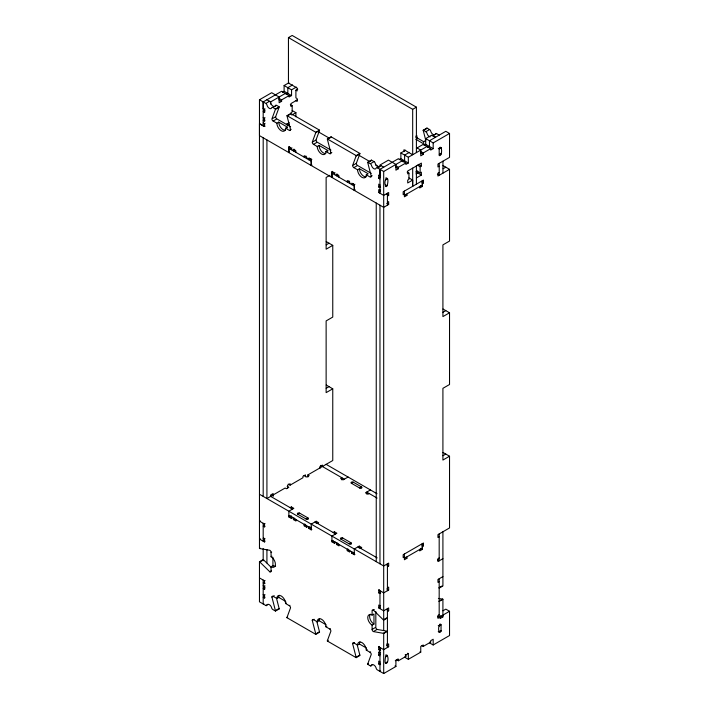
<?xml version="1.0" encoding="UTF-8"?>
<svg xmlns="http://www.w3.org/2000/svg" width="709" height="709" viewBox="0 0 709 709"><rect width="100%" height="100%" fill="white"/><g stroke="black" fill="none" stroke-linecap="round" stroke-linejoin="round"><path stroke-width="1.06" d="M264.847 124.864L263.19 125.821L259.467 123.667L259.467 135.623L383.693 207.347L388.665 204.476L388.665 201.604L387.424 202.322M265.06 108.964L264.43 109.328L263.19 108.61L263.19 101.91L281.624 91.275L289.077 95.582L289.077 97.009L291.559 95.582L291.559 89.839L284.105 85.541L284.105 91.275L291.559 95.582M289.609 152.169L288.864 152.595L288.864 148.296L290.522 147.339M311.969 165.082L311.224 165.507L311.224 161.209L288.864 148.296M332.681 177.028L331.927 177.463L331.936 173.156L333.584 172.198M355.227 189.835L354.296 190.375L354.296 186.068L331.936 173.156M379.971 178.898L378.721 178.181L378.721 175.309L379.971 176.027L379.971 169.336L398.396 158.692L405.849 162.999L405.849 164.435L408.331 162.999L408.331 157.256L400.877 152.958L400.877 158.692L408.331 162.999M408.951 177.941L412.682 180.095L412.682 186.307L412.682 168.139M416.405 152.595L416.405 107.174L412.682 109.328L412.682 154.748L403.988 149.732L403.988 151.637M439.181 148.837C441.273 144.237 442.381 151.832 441.042 153.915A1.321 0.762 -60 0 1 440.112 155.528A1.321 0.762 -60 0 1 439.181 154.987L439.181 148.837L438.251 148.296M441.042 631.054C438.96 635.645 437.843 628.059 439.181 625.976A1.321 0.762 -60 0 1 440.112 624.363A1.321 0.762 -60 0 1 441.042 624.895L441.042 631.054L440.112 630.514M275.048 106.164A3.51 2.03 60 0 0 275.393 105.614A1.755 1.01 60 0 1 276.563 105.331L279.186 106.846L275.455 109A1.755 1.01 60 0 1 275.411 109.381L271.91 118.899A1.755 1.01 60 0 0 273.151 121.053L276.873 123.206A6.151 3.554 60 0 0 281.225 130.731A6.151 3.554 60 0 0 285.576 128.223L287.437 127.15L278.743 122.125L276.873 123.206M272.531 118.545L275.633 116.746L279.133 107.227A1.755 1.01 60 0 0 279.186 106.846M285.576 128.223L289.299 130.376A1.755 1.01 60 0 0 290.539 129.658L287.048 116.099A1.755 1.019 60 0 1 286.994 115.656L290.717 113.502L319.537 130.146L315.815 132.291A1.755 1.01 60 0 1 315.762 132.672L312.261 142.199A1.755 1.01 60 0 0 313.502 144.352L317.233 146.497A6.151 3.554 60 0 0 321.576 154.03A6.151 3.554 60 0 0 325.927 151.522L327.788 150.45L319.094 145.425L317.233 146.497M312.882 141.835L315.992 140.045L319.484 130.527A1.755 1.01 60 0 0 319.537 130.146M325.927 151.522L329.658 153.676A1.755 1.01 60 0 0 330.899 152.958L327.398 139.389A1.755 1.01 60 0 1 327.345 138.955L331.076 136.802L359.897 153.436L356.166 155.59A1.755 1.01 60 0 1 356.113 155.971L352.612 165.498A1.755 1.01 60 0 0 353.862 167.652L357.584 169.797A6.151 3.554 60 0 0 361.936 177.33A6.151 3.554 60 0 0 366.278 174.822L368.148 173.74L359.445 168.724L357.584 169.797M353.233 165.135L356.343 163.345L359.844 153.818A1.755 1.01 60 0 0 359.897 153.436M316.861 621.598L319.484 631.763A1.755 1.01 60 0 1 319.537 632.206L315.815 634.36L286.994 617.716A1.755 1.01 60 0 1 287.048 617.335L290.539 607.817A1.755 1.01 60 0 0 289.299 605.663L285.576 603.51A6.151 3.554 60 0 0 281.225 595.985A6.151 3.554 60 0 0 276.882 598.493L273.151 596.34A1.755 1.01 60 0 0 271.91 597.058L275.411 610.617A1.755 1.019 60 0 1 275.464 611.061L279.186 608.907A1.755 1.019 60 0 0 279.133 608.473L276.51 598.299M357.221 644.889L359.844 655.063A1.755 1.01 60 0 1 359.897 655.506L356.166 657.66L327.345 641.016A1.755 1.01 60 0 1 327.398 640.635L330.899 631.116A1.755 1.01 60 0 0 329.658 628.963L325.927 626.809A6.151 3.554 60 0 0 321.576 619.276A6.151 3.554 60 0 0 317.233 621.793L313.502 619.639A1.755 1.01 60 0 0 312.261 620.357L315.762 633.917A1.755 1.01 60 0 1 315.815 634.36M396.225 659.503L398.396 660.761L398.396 659.326L395.906 660.761L395.906 666.495L383.693 673.55L377.348 669.89A1.755 1.01 60 0 1 376.178 668.25A3.51 2.03 60 0 0 373.829 664.989A3.51 2.03 60 0 0 371.489 665.547A1.755 1.01 60 0 1 370.32 665.831L367.696 664.315A1.755 1.01 60 0 1 367.749 663.934L371.25 654.416A1.755 1.01 60 0 0 370.009 652.262L366.278 650.109A6.151 3.554 60 0 0 361.936 642.576A6.151 3.554 60 0 0 357.584 645.084L353.862 642.939A1.755 1.01 60 0 0 352.612 643.657L356.113 657.216A1.755 1.01 60 0 1 356.166 657.66M295.405 100.43L297.151 101.431L297.151 98.569L295.901 97.851L295.901 90.203L297.151 90.92L297.151 88.049L288.448 83.024L288.448 37.604L292.179 35.45L416.405 107.174M271.042 567.209L263.544 559.844A1.755 1.01 60 0 0 263.19 559.587L259.467 561.732A1.755 1.01 60 0 1 259.822 561.998L269.819 571.808A1.755 1.01 60 0 0 271.06 571.091L271.06 566.792A6.151 3.554 60 0 0 275.411 564.284A6.151 3.554 60 0 0 271.06 556.751L271.06 552.444A1.755 1.01 60 0 0 269.819 550.29L259.822 548.562A1.755 1.01 60 0 1 259.467 548.42L259.467 99.765L271.68 92.711L279.133 97.009L279.133 102.752L281.624 101.316L281.624 99.88L289.077 95.582M284.105 85.541L288.882 82.776M292.613 84.929L287.827 87.686L287.827 93.428L286.179 94.386M282.448 92.232L284.105 91.275M266.433 103.071L269.535 101.272A1.755 1.01 60 0 1 270.714 102.911A3.51 2.03 60 0 0 274.489 106.474M266.921 99.765L270.643 101.91L285.346 93.428M291.559 89.839L296.335 87.083M263.19 108.61L263.81 108.247M295.901 90.203L297.771 89.121M265.06 110.4L263.19 111.473L264.43 112.19L265.06 111.836M259.467 99.765L265.813 103.425A1.755 1.01 60 0 1 266.983 105.056A3.51 2.03 60 0 0 269.323 108.326A3.51 2.03 60 0 0 271.671 107.768A1.755 1.01 60 0 1 272.841 107.484L275.943 105.694M275.411 109.381L278.513 107.582M263.19 117.455L264.43 118.173L265.06 117.809M297.31 99.907L290.938 103.585L290.938 106.456L292.179 105.738L292.179 111.951L290.938 112.669M264.741 119.422L263.19 120.326L264.43 121.044L265.06 120.681M263.19 122.949L264.43 123.667L265.06 123.313M273.151 121.053L276.253 119.263M259.467 123.667L264.43 126.539L265.06 126.184M287.668 115.735L290.149 114.3M291.762 115.062L295.91 112.669L295.91 116.817M286.392 124.385L289.245 122.737M287.207 125.342L288.864 124.385L287.127 123.384M289.919 130.013L291.16 129.304M288.864 152.595L288.864 146.86L289.485 146.506M315.762 132.672L318.864 130.881M288.864 146.86L291.355 148.296L291.975 147.933M291.975 149.369L291.355 149.732L291.355 148.296M294.971 150.024L293.42 150.928L293.42 149.493L294.04 149.129M313.502 144.352L316.613 142.553M328.019 139.035L331.121 137.245A1.755 1.01 60 0 1 331.076 136.802M306.049 156.069L304.188 157.141L304.188 155.705L306.669 157.141L306.669 158.577L307.289 158.213M311.074 158.426L308.743 159.773L308.743 158.337L309.363 157.974M308.743 158.337L311.224 159.773L311.845 159.41M330.279 153.312L331.83 152.417M356.113 155.971L359.224 154.181M331.927 177.463L331.927 171.72L332.556 171.365M329.924 175.274L326.131 177.463L326.131 249.187L332.76 245.358L332.76 317.083L326.131 320.911L326.131 392.635L332.76 388.807L332.76 460.531L307.919 474.879L307.919 477.024M331.927 171.72L334.418 173.156L335.038 172.801M335.038 174.237L334.418 174.591L334.418 173.156M338.042 174.893L336.483 175.788L336.483 174.352L337.112 173.997M353.862 167.652L356.964 165.853M366.278 174.822L370.009 176.975A1.755 1.01 60 0 0 371.25 176.257L367.749 162.689A1.755 1.019 60 0 1 367.696 162.255L371.427 160.101L374.042 161.608A1.755 1.01 60 0 1 375.221 163.247A3.51 2.03 60 0 0 377.56 166.509A3.51 2.03 60 0 0 379.9 165.95A1.755 1.01 60 0 1 381.07 165.667M425.684 139.957L423.273 130.633A1.755 1.019 60 0 1 423.229 130.19L426.951 128.045L429.574 129.552A1.755 1.01 60 0 1 430.744 131.183A3.51 2.03 60 0 0 433.084 134.453A3.51 2.03 60 0 0 435.432 133.895A1.755 1.01 60 0 1 436.602 133.611L439.217 135.127M368.99 161.971L371.481 160.535A1.755 1.019 60 0 1 371.427 160.101M423.273 130.633L426.384 128.843M415.908 136.128L416.839 135.587A6.151 3.554 60 0 0 417.574 138.804M370.94 163.407L374.042 161.608M423.229 130.19L425.843 131.706L428.954 129.915M349.12 180.928L347.25 182L347.25 180.573L349.741 182L349.741 183.436M400.877 152.958L405.654 150.202M439.181 166.225L437.94 166.943L437.94 164.071L449.533 157.38L449.533 133.469L433.181 142.917L433.181 148.651L425.728 144.352L425.728 138.609L431.728 135.144L435.459 137.298L432.871 135.765A1.755 1.01 60 0 0 431.878 135.765M367.696 162.255L370.32 163.761A1.755 1.01 60 0 1 371.489 165.392A3.51 2.03 60 0 0 373.829 168.662A3.51 2.03 60 0 0 376.178 168.104A1.755 1.01 60 0 1 377.348 167.82L380.449 166.03M433.491 135.401L436.602 133.611M423.61 142.482A6.151 3.554 60 0 0 423.672 141.685L425.533 140.612A6.151 3.554 60 0 1 425.453 141.543M353.357 183.737L351.806 184.632L351.806 183.197L354.296 184.632L354.917 184.278M409.385 152.346L404.609 155.111L404.609 160.846L402.951 161.803M416.715 148.119L423.238 144.352L430.691 148.651L430.691 150.086L433.181 148.651M399.22 159.649L400.877 158.692M424.071 145.31L425.728 144.352M370.63 176.612L372.181 175.717M377.348 167.82L383.693 171.481L402.118 160.846M408.331 157.256L426.969 146.497M378.721 175.309L379.342 174.955M427.793 147.454L429.45 146.497L429.45 140.763L445.81 131.316L449.533 133.469M379.971 176.027L380.591 175.672M378.721 178.181L380.281 177.285M395.595 165.684L398.396 167.297L405.849 162.999M420.446 151.345L423.238 152.958L430.691 148.651M398.396 167.297L398.396 168.733L395.906 170.169L395.906 164.435L388.452 160.128L379.971 165.029L383.693 167.182M423.238 152.958L423.238 154.394L420.756 155.829L420.756 150.086L417.025 147.933M385.554 179.971L387.424 178.898L385.767 177.941M439.217 148.987L441.087 147.915L440.147 147.375M379.971 184.872L378.721 184.154L378.721 187.025L380.281 186.13M380.591 187.38L379.971 187.743L378.721 187.025M387.424 184.872A1.321 0.762 -60 0 1 386.485 186.485A1.321 0.762 -60 0 1 385.554 185.953C382.851 179.35 389.808 173.173 387.424 184.872L385.554 185.953L385.554 184.952M439.217 154.97L441.087 153.888M412.682 180.095L407.71 182.957L407.71 180.095L408.951 179.377L408.951 173.156L407.71 173.873L407.71 171.011L421.376 163.114L421.376 165.986L420.136 166.704L417.335 165.091M380.591 190.012L379.971 190.375L378.721 189.657L378.721 192.52L383.693 195.392L388.665 192.52L388.665 195.392L387.424 196.109M378.721 192.52L380.281 191.625M415.997 173.873L417.645 172.916L417.645 171.011M416.405 170.772L420.136 172.916L421.376 172.198L421.376 175.07L416.405 177.941M443.134 168.724L445.81 167.182M439.181 172.438L437.94 173.156L437.94 176.027L449.533 169.336L449.533 241.06L442.912 244.88L442.912 316.604L449.533 312.784L449.533 384.508L442.912 388.328L442.912 460.052L449.533 456.224L449.533 527.948L437.94 534.648L437.94 537.511L439.181 536.802M404.405 193.956L403.164 194.674L403.164 191.802L423.459 180.086L423.459 182.957L422.209 183.675M404.396 195.392L422.201 185.111M406.895 193.956L406.895 195.392L404.405 196.818L404.396 191.093M422.201 180.813L422.209 186.538L419.728 187.974L419.728 186.538M326.193 244.853L329.029 243.214M442.965 312.27L445.81 310.631M326.193 388.293L329.029 386.653M288.244 484.079L290.105 485.16L302.947 477.742L302.947 476.315L305.428 474.879L305.428 476.794M260.212 520.707L259.467 521.142L264.43 524.004L265.06 523.65M290.105 507.626L291.355 506.917L293.836 508.344L288.864 511.216L288.864 516.958L291.355 518.385L291.975 518.031M348.084 477.024L343.112 479.896L340.63 478.46L341.871 477.742L341.871 479.896M264.749 525.263L263.19 526.158L264.43 526.876L265.06 526.521M288.864 516.958L291.195 515.611M291.975 516.595L291.355 516.958L291.355 518.385M299.632 513.13A1.321 0.762 0 0 0 297.771 513.13A1.321 0.762 0 0 0 297.771 514.202L299.632 513.13L307.919 517.907L307.919 519.342M353.259 482.164A1.321 0.762 0 0 0 351.398 482.164A1.321 0.762 0 0 0 351.398 483.246L353.259 482.164L361.537 486.95L361.537 487.81M294.04 517.792L293.42 518.146L293.42 519.582L295.91 521.018L295.91 519.582M260.212 538.636L259.467 539.07L264.43 541.942L265.06 541.579M293.42 519.582L294.971 518.687M263.81 537.989L263.19 538.353L264.43 539.07L265.06 538.707M264.847 540.267L263.19 541.224L263.19 523.286M306.049 518.988L307.919 517.907A1.321 0.762 0 0 1 307.919 518.988A1.321 0.762 0 0 1 306.049 518.988L297.771 514.202M359.676 488.022L361.537 486.95A1.321 0.762 0 0 1 361.537 488.022A1.321 0.762 0 0 1 359.676 488.022L351.398 483.246M259.467 548.42L260.088 548.057M304.808 524.004L304.188 524.368L304.188 525.803L306.669 527.23L307.289 526.876M304.188 525.803L305.739 524.899M317.437 523.41L318.678 522.693L316.196 521.257L311.224 524.128L311.224 529.862L311.845 529.508M370.444 489.937L365.472 492.808L367.962 494.244L369.203 493.526M309.363 526.636L308.743 526.991L308.743 528.427L311.224 529.862M308.743 528.427L311.074 527.088M271.06 552.444L271.68 552.089M442.965 455.719L445.81 454.079M260.442 561.643L263.544 559.844M271.06 556.751L271.99 556.211M271.06 566.792L272.921 565.711A6.151 3.554 60 0 0 275.597 566.199M333.177 532.494L334.418 531.777L336.899 533.212L331.936 536.084L331.936 541.818L334.418 543.254L335.038 542.89M269.819 571.808L271.37 570.913M259.467 577.924L264.43 580.786L265.06 580.432M331.936 541.818L333.487 540.923M264.749 582.045L263.19 582.94L264.43 583.658L265.06 583.294M335.038 541.463L334.418 541.818L334.418 543.254M342.695 537.989A1.321 0.762 0 0 0 340.834 537.989A1.321 0.762 0 0 0 340.834 539.07L342.695 537.989L350.982 542.775L350.982 544.211M337.112 542.651L336.491 543.014L336.491 544.45L338.973 545.886L338.973 544.45M263.81 585.209L263.19 585.572L264.43 586.29L265.06 585.926M336.491 544.45L338.042 543.555M265.06 587.362L263.19 588.435L264.43 589.152L265.06 588.798M349.12 543.847L350.982 542.775A1.321 0.762 0 0 1 350.982 543.847A1.321 0.762 0 0 1 349.12 543.847L340.834 539.07M263.19 594.417L264.43 595.135L265.06 594.771M264.749 596.384L263.19 597.288L264.43 598.006L265.06 597.643M347.871 548.872L347.25 549.227L347.25 550.663L349.741 552.098L349.741 550.663M347.25 550.663L348.81 549.767M360.509 548.27L361.75 547.552L359.259 546.125L354.296 548.988L354.296 554.73L354.917 554.367M271.91 597.058L274.241 595.711M263.81 603.616L263.19 603.979L263.19 580.068M351.806 551.859L351.806 553.295L353.366 552.4M276.882 598.493L278.743 597.412A6.151 3.554 60 0 1 279.266 595.33M259.467 561.732L259.467 601.826L265.813 605.495L267.674 604.414M285.576 603.51L286.507 602.978M276.031 610.263L279.133 608.473M289.299 605.663L289.919 605.309M287.048 617.335L287.668 616.981M286.994 617.716L287.615 617.362M387.424 566.686L388.665 565.968L388.665 563.097L383.693 565.968L259.467 494.244M404.405 556.875L403.164 557.593L403.164 554.722L423.459 543.005L423.459 545.877L422.209 546.595M404.396 558.311L422.201 548.03M406.895 556.875L406.895 558.311L404.405 559.747L404.396 554.013M422.201 543.732L422.209 549.466L419.728 550.902L419.728 549.466M312.261 620.357L314.122 619.276M317.233 621.793L319.094 620.712A6.151 3.554 60 0 1 319.617 618.629M380.591 593.22L379.971 593.575L378.721 592.857L378.721 589.994L379.342 589.631M378.721 592.857L380.281 591.962M387.424 587.841L388.665 587.123L388.665 589.994L383.693 592.857L378.721 589.994M439.181 557.956L437.94 558.674L437.94 561.546L442.912 558.674M325.927 626.809L326.858 626.269M316.382 633.562L319.484 631.763M329.658 628.963L330.279 628.599M380.591 605.415L379.971 605.77L378.721 605.052L378.721 607.923L383.693 610.795L388.665 607.923L388.665 610.795L387.424 611.512M372.721 610.422L374.272 609.527M378.721 607.923L380.281 607.028M327.398 640.635L328.019 640.28M327.345 641.016L327.966 640.661M372.101 625.125A6.151 3.554 60 0 1 367.749 617.592A6.151 3.554 60 0 1 372.101 615.084L373.962 614.012L373.962 624.053L372.101 625.125L372.101 629.432A1.755 1.01 60 0 0 373.342 631.577L383.339 633.314A1.755 1.01 60 0 1 383.693 633.456L387.424 631.302A1.755 1.01 60 0 0 387.07 631.161L377.073 629.432L373.962 631.223M442.912 576.603L437.94 579.475L437.94 582.346L439.181 581.628M383.959 619.515L387.07 617.725M441.929 586.051L438.827 587.841A1.755 1.01 60 0 0 439.181 588.107L442.912 585.953L442.912 531.777M387.424 617.991L383.693 620.145A1.755 1.01 60 0 1 383.339 619.879L373.342 610.059A1.755 1.01 60 0 0 372.101 610.777L372.101 615.084M372.101 629.432L375.203 627.633M352.612 643.657L354.482 642.576M357.584 645.084L359.445 644.011A6.151 3.554 60 0 1 359.977 641.929M383.339 633.314L386.44 631.515M439.447 600.913L442.558 599.123A1.755 1.01 60 0 1 442.912 599.273L442.912 616.892L440.422 618.319L439.802 617.964M442.912 599.273L439.181 601.418A1.755 1.01 60 0 0 438.827 601.276M366.278 650.109L367.209 649.568M356.733 656.862L359.844 655.063M380.591 650.002L379.971 650.357L378.721 649.639L378.721 646.776L379.342 646.413M370.009 652.262L370.63 651.899M442.965 610.777L445.81 609.137L449.533 611.282L449.533 635.539L433.181 644.977L429.45 642.833M378.721 649.639L380.281 648.744M439.181 614.738L437.94 615.456L437.94 618.319L442.912 615.456M442.912 615.111L449.533 611.282M379.971 655.86L378.721 655.143L378.721 652.271L379.342 651.917M386.485 644.082L387.424 644.623L388.665 643.905L388.665 646.776L383.693 649.639L378.721 646.776M380.591 652.635L379.971 652.989L378.721 652.271M378.721 655.143L380.281 654.247M367.749 663.934L368.37 663.58M367.696 664.315L368.317 663.961M385.554 656.933L387.424 655.86C390.127 662.463 383.17 668.631 385.554 656.933A1.321 0.762 -60 0 1 386.485 655.32A1.321 0.762 -60 0 1 387.424 655.86L385.767 654.903M370.32 665.831L372.65 664.484M379.971 661.834L378.721 661.116L378.721 663.987L380.281 663.092M380.591 664.342L379.971 664.705L378.721 663.987M385.554 662.915L387.424 661.834M439.181 631.949L441.042 630.877M405.229 654.664L405.849 655.019L408.331 653.583L408.331 659.326L404.609 657.172M380.591 671.042L379.971 671.396L379.971 647.494M398.396 660.761L405.849 656.454L405.849 655.019M421.997 645.695L423.238 646.413L430.691 642.115L430.691 640.679L433.181 639.243L433.181 644.977M408.331 659.326L420.756 652.156L420.756 646.413L423.238 644.977L423.238 646.413M438.392 598.405L442.558 599.123M288.448 37.604L412.682 109.328M425.728 138.609L433.181 142.917M440.112 147.224L441.042 147.756M415.696 137.085L423.672 141.685M415.846 139.319L425.533 144.911A1.755 1.01 60 0 0 425.763 145.017M440.112 153.374L441.042 153.915M443.01 165.569L449.533 169.336M420.446 152.781L423.238 154.394M437.382 174.228L439.217 175.291L439.217 163.336M418.585 164.373L421.376 165.986M415.784 171.844L421.376 175.07M290.318 104.666L292.179 105.738M407.09 172.083L408.951 173.156M278.823 98.267L281.624 99.88M421.589 181.876L423.459 182.957M278.823 99.703L281.624 101.316M395.595 167.12L398.396 168.733M292.179 110.524L295.91 112.669M420.348 185.466L422.209 186.538M319.032 132.237L329.543 138.308M359.171 155.413L369.681 161.484M375.416 164.789L379.235 166.996M272.841 107.484L275.455 109M286.994 115.656L315.815 132.291M327.345 138.955L356.166 155.59M386.485 178.181L387.424 178.721M290.601 126.822L276.873 118.899A1.755 1.01 60 0 1 275.633 116.746M330.961 150.122L317.233 142.199A1.755 1.01 60 0 1 315.992 140.045M371.312 173.421L357.584 165.498A1.755 1.01 60 0 1 356.343 163.345M405.025 194.31L406.895 195.392M386.485 194.133L388.665 195.392M293.42 149.493L295.901 150.928L295.901 152.355M336.483 174.352L338.973 175.788L338.973 177.223M386.804 203.403L388.665 204.476M326.237 241.592L332.76 245.358M443.01 309.018L449.533 312.784M326.237 385.04L332.76 388.807M443.01 452.466L449.533 456.224M326.034 464.298L377.028 493.739M320.468 465.388L344.352 479.178M377.073 498.064L366.713 492.09L366.713 494.005M307.919 474.879L309.159 475.597L306.669 477.024L304.064 475.526M421.589 544.804L423.459 545.877M420.348 548.385L422.209 549.466M437.524 559.871L439.181 560.828L439.181 533.93M287.127 486.303L288.864 487.305L286.383 488.74L285.142 488.022L266.921 498.542L266.921 139.93M405.025 557.23L406.895 558.311M270.546 496.335L292.595 509.062M314.956 521.975L335.658 533.93M358.018 546.843L377.188 557.903M386.485 564.71L388.665 565.968M288.864 515.523L311.224 528.427M331.936 540.382L354.296 553.295M351.806 553.295L354.296 554.73M440.581 615.545L442.912 616.892M439.802 616.529L440.422 616.892L440.422 618.319M437.524 616.653L439.181 617.61L439.181 578.757M386.804 588.913L388.665 589.994M439.802 624.177L441.042 624.895L439.181 625.976L438.251 625.435M438.251 631.586L439.181 632.127M386.804 609.713L388.665 610.795M430.071 641.751L430.691 642.115M420.012 651.722L420.756 652.156M407.71 653.228L408.331 653.583M405.229 656.1L405.849 656.454M386.485 645.518L388.665 646.776M397.776 658.962L398.396 659.326M395.285 660.398L395.906 660.761M278.743 597.412L285.78 601.48M319.094 620.712L326.131 624.78M359.445 644.011L366.491 648.079M394.975 665.964L395.906 666.495M278.531 608.535L279.186 608.907M275.464 611.061L272.841 609.545A1.755 1.01 60 0 1 271.671 607.914A3.51 2.03 60 0 0 269.323 604.653A3.51 2.03 60 0 0 266.983 605.211A1.755 1.01 60 0 1 265.813 605.495M442.948 161.182L442.948 173.138M420.136 166.704L420.136 172.916M416.405 165.587L416.405 184.154M387.424 193.238L387.424 205.193M387.424 563.815L387.424 590.712M387.424 608.641L387.424 647.494M383.693 171.481L383.693 630.328M383.693 633.456L383.693 673.55M379.971 169.336L379.971 193.238M379.971 205.193L379.971 563.815M379.971 590.712L379.971 608.641M376.24 203.04L376.24 561.661M375.823 611.424L375.823 627.279A1.755 1.01 60 0 0 377.073 629.432M359.259 546.125L359.259 548.27M354.296 184.632L354.296 190.375M334.418 531.777L334.418 533.93M322.409 466.513L322.409 465.077L319.927 466.513L319.927 468.419M316.196 521.257L316.196 523.41M311.224 159.773L311.224 165.507M306.669 525.803L306.669 527.23M291.355 506.917L291.355 509.062M290.105 485.16L290.105 483.724L287.624 485.16L287.624 488.022M273.133 496.397L273.133 493.526L270.643 494.962L270.643 496.397M272.921 557.345L272.921 565.711M270.643 101.91L270.643 104.117M266.921 549.661L266.921 562.911M264.43 109.328L264.43 112.19M264.43 118.173L264.43 121.044M264.43 123.667L264.43 126.539M264.43 524.004L264.43 526.876M264.43 539.07L264.43 541.942M264.43 580.786L264.43 583.658M264.43 586.29L264.43 589.152M264.43 595.135L264.43 598.006M263.19 101.91L263.19 125.821M263.19 137.776L263.19 496.397M263.19 548.615L263.19 560.757M373.962 624.053A6.151 3.554 60 0 1 370.142 619.214A6.151 3.554 60 0 1 370.32 614.18M290.752 113.83A1.755 1.019 60 0 1 290.717 113.502M285.47 130.217A6.151 3.554 60 0 1 281.021 127.859A6.151 3.554 60 0 1 278.743 122.125M287.437 127.15A6.151 3.554 60 0 1 287.375 127.939M366.172 176.807A6.151 3.554 60 0 1 361.723 174.458A6.151 3.554 60 0 1 359.445 168.724M325.821 153.516A6.151 3.554 60 0 1 321.372 151.159A6.151 3.554 60 0 1 319.094 145.425M327.788 150.45A6.151 3.554 60 0 1 327.735 151.239M430.097 136.899A3.51 2.03 60 0 1 427.013 133.336A1.755 1.01 60 0 0 425.843 131.706M427.004 128.48A1.755 1.019 60 0 1 426.951 128.045"/></g></svg>
